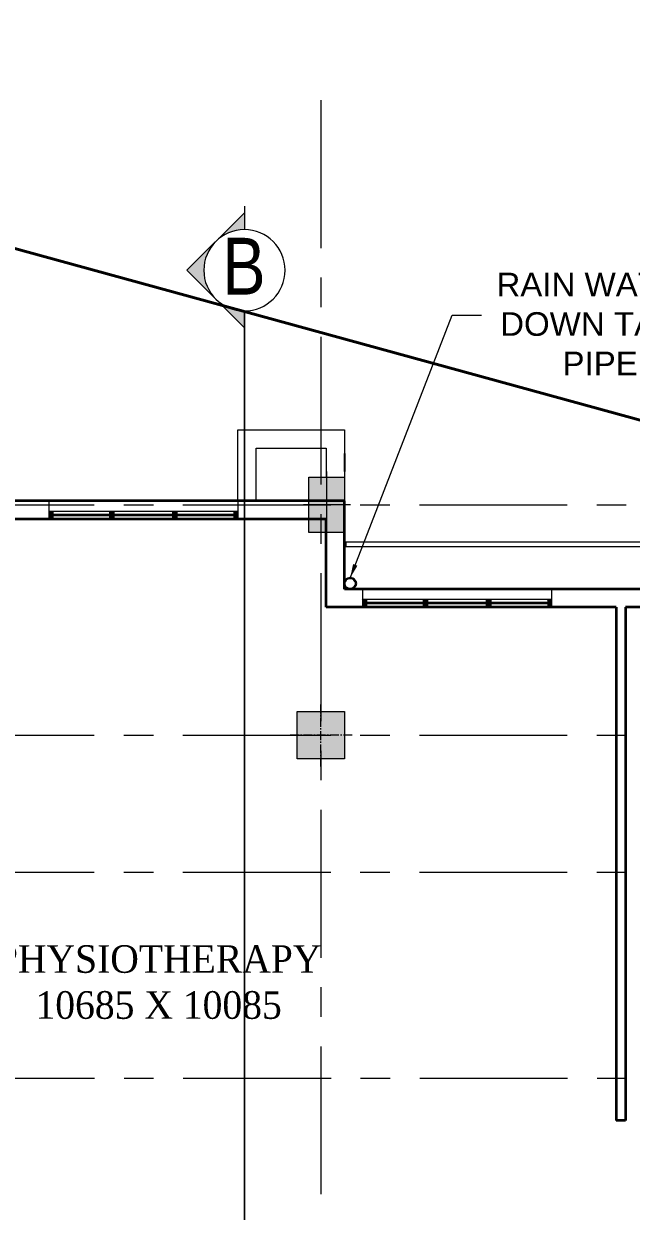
# Model space of a CAD drawing. Header units: inches. Extents: x 1789308 to 1948517, y 1504002 to 1708835.
# Drawn here: x 1893359 to 1894900, y 1670628 to 1673640 of the extents above; entities that cross this region are included whole.
import ezdxf

# ---------------------------------------------------------------- set-up
doc = ezdxf.new("R2010")
doc.units = ezdxf.units.IN
doc.header["$LTSCALE"] = 0.015
doc.header["$MEASUREMENT"] = 0
for name, pattern in [('$DDT_AUDIT_GENERATED_(C)', [0]), ('1', [0]), ('CENTER', [2, 1.25, -0.25, 0.25, -0.25]), ('CENTER2', [1.125, 0.75, -0.125, 0.125, -0.125]), ('DASHED', [19.05, 12.7, -6.35])]:
    doc.linetypes.add(name, pattern=pattern)
doc.layers.add('A- Projection', color=4, linetype='DASHED')
for name, color, linetype, lineweight in [('CENTER LINE', 1, 'CENTER2', 18), ('COLUMN - HACTH - STR', 25, '$DDT_AUDIT_GENERATED_(C)', 15), ('COLUMN - STR', 6, 'Continuous', 15), ('ELE', 8, 'Continuous', 13), ('ELE_0.18', 34, 'Continuous', 18), ('GRID - COLUMN - STR', 251, 'CENTER', 15), ('RAIN WATER DN TAKE PIPE', 94, 'Continuous', 15), ('Road', 7, '1', 40), ('SECTION', 3, 'Continuous', 20), ('SECTION -  LINE - STR', 3, 'Continuous', 20), ('TEXT', 7, 'Continuous', 5), ('wall', 1, 'Continuous', 35), ('WZ-II_WINDOW', 163, 'Continuous', 25)]:
    doc.layers.add(name, color=color, linetype=linetype, lineweight=lineweight)
doc.styles.add('ARIAL NARROW', font='ARIALN.TTF')
doc.styles.add('Scale M 100', font='times.ttf', dxfattribs={"width": 0.95, "height": 350})
doc.styles.get("Standard").update_dxf_attribs({"font": 'arial.ttf'})
doc.dimstyles.new('WORKING', dxfattribs={"dimtxt": 300, "dimasz": 180, "dimexe": 50, "dimexo": 50, "dimgap": 0.09, "dimtad": 0, "dimdec": 0, "dimzin": 0, "dimdsep": 46, "dimtxsty": 'Standard', "dimblk": 'OBLIQUE', "dimcen": 0.09, "dimclrd": 7, "dimclre": 7, "dimclrt": 30, "dimadec": 0, "dimazin": 0, "dimtfac": 1, "dimtdec": 0, "dimtofl": 0, "dimtmove": 1, "dimatfit": 3, "dimfxl": 1.25, "dimtolj": 1, "dimtzin": 0, "dimarcsym": 0})

# ---------------------------------------------------------------- blocks, each defined once
blk = doc.blocks.new('COL 600X600')
at = {"layer": 'COLUMN - HACTH - STR'}
h = blk.add_hatch(color=256, dxfattribs=at)
h.dxf.hatch_style = 1
h.paths.add_polyline_path([(-226608, -550894), (-226008, -550894), (-226008, -550294), (-226608, -550294)])
at = {"layer": 'CENTER LINE', "ltscale": 10000}
for points in [[(-226308, -550994), (-226308, -550194)], [(-225908, -550594), (-226708, -550594)]]:
    blk.add_lwpolyline(points, dxfattribs=at)
at = {"layer": 'COLUMN - STR', "ltscale": 100}
blk.add_lwpolyline([(-226608, -550294), (-226008, -550294), (-226008, -550894), (-226608, -550894)], close=True, dxfattribs=at)
blk = doc.blocks.new('450X700')
at = {"layer": 'COLUMN - HACTH - STR'}
blk.add_hatch(color=256, dxfattribs=at).paths.add_polyline_path([(0, 0), (0, -700), (450, -700), (450, 0)])
at = {"layer": 'COLUMN - STR'}
for p, q in [((225, -773), (225, 59)), ((-77, -350), (520, -350))]:
    blk.add_line(p, q, dxfattribs=at)
blk.add_lwpolyline([(0, 0), (450, 0), (450, -700), (0, -700)], close=True, dxfattribs=at)
blk = doc.blocks.new('2400 wndw')
at = {"layer": 'WZ-II_WINDOW', "lineweight": 5}
h = blk.add_hatch(dxfattribs=at)
h.set_pattern_fill('ANSI31', color=256, scale=100)
h.set_pattern_definition([(45, (-773.199, 1e-06), (-8.83883476, 8.83883476), [])])
h.paths.add_polyline_path([(-13782, -559981), (-13732, -559981), (-13732, -560081), (-13782, -560081)])
h = blk.add_hatch(dxfattribs=at)
h.set_pattern_fill('ANSI31', color=256, scale=100)
h.paths.add_polyline_path([(-13008, -559981), (-12955, -559981), (-12955, -560081), (-13008, -560081)])
h = blk.add_hatch(dxfattribs=at)
h.set_pattern_fill('ANSI31', color=256, scale=100)
h.set_pattern_definition([(45, (800, 0), (-8.83883476, 8.83883476), [])])
h.paths.add_polyline_path([(-12208, -559981), (-12155, -559981), (-12155, -560081), (-12208, -560081)])
h = blk.add_hatch(dxfattribs=at)
h.set_pattern_fill('ANSI31', color=256, scale=100)
h.set_pattern_definition([(45, (1576.801, -2e-06), (-8.83883476, 8.83883476), [])])
h.paths.add_polyline_path([(-11432, -559981), (-11382, -559981), (-11382, -560081), (-11432, -560081)])
for p, q in [((-13782, -559851), (-13782, -560081)), ((-13782, -559851), (-11382, -559851)), ((-11382, -559851), (-11382, -560081)), ((-13782, -559981), (-11382, -559981)), ((-13782, -559981), (-13782, -560081)), ((-13782, -560081), (-11382, -560081)), ((-13732, -559981), (-13732, -560081)), ((-13008, -560021), (-13732, -560021)), ((-13008, -560041), (-13732, -560041)), ((-12208, -560021), (-12955, -560021)), ((-12208, -560041), (-12955, -560041)), ((-11432, -560021), (-12155, -560021)), ((-11432, -560041), (-12155, -560041)), ((-11432, -559981), (-11432, -560081)), ((-11382, -559981), (-11382, -560081))]:
    blk.add_line(p, q, dxfattribs=at)
for points in [[(-13008, -559981), (-12955, -559981), (-12955, -560081), (-13008, -560081)], [(-12208, -559981), (-12155, -559981), (-12155, -560081), (-12208, -560081)]]:
    blk.add_lwpolyline(points, close=True, dxfattribs=at)
blk = doc.blocks.new('A$C0FC60233')
at = {"layer": 'SECTION'}
h = blk.add_hatch(color=7, dxfattribs=at)
h.paths.add_polyline_path([(388.6, 129.5, -0.198912), (442.2, 0), (518.1, 0)])
h.paths.add_polyline_path([(259.1, 259.1), (259.1, 183.2, -0.198912), (388.6, 129.5)])
h.paths.add_polyline_path([(259.1, 259.1), (129.5, 129.5, -0.198912), (259.1, 183.2)])
h.paths.add_polyline_path([(129.5, 129.5), (0, 0), (75.9, 0, -0.198912)])
for p, q in [((259.1, 259.1), (0, 0)), ((259.1, 259.1), (518.1, 0)), ((-29.8, 0), (75.9, 0)), ((442.2, 0), (518.1, 0)), ((547.9, 0), (442.2, 0))]:
    blk.add_line(p, q, dxfattribs=at)
blk.add_circle((259.1, 0), 183.2, dxfattribs=at)
blk = doc.blocks.new('_Oblique')
at = {"color": 0, "linetype": 'ByBlock', "lineweight": -2}
blk.add_line((-0.5, -0.5), (0.5, 0.5), dxfattribs=at)
blk = doc.blocks.new('A$C1CC35E0C')
at = {"layer": 'A- Projection', "ltscale": 1200}
blk.add_line((25985.5, -70), (25985.5, -369.6), dxfattribs=at)
at = {"layer": 'ELE', "color": 2}
for p, q in [((24635.5, -669.6), (24635.5, 230.4)), ((24635.5, 230.4), (25985.5, 230.4)), ((25985.5, 230.4), (25985.5, -369.6)), ((24865.5, -669.6), (24865.5, 0.4)), ((24865.5, 0.4), (25755.5, 0.4)), ((25755.5, 0.4), (25755.5, -369.6))]:
    blk.add_line(p, q, dxfattribs=at)
at = {"layer": 'ELE', "color": 8}
blk.add_lwpolyline([(31718.6, -1192.1), (26004.2, -1192.1), (26004.2, -1248.7), (31718.6, -1248.7)], close=True, dxfattribs=at)
at = {"layer": 'ELE_0.18'}
for p, q in [((29001.7, -1787.1), (26451.7, -1787.1)), ((29001.7, -2017.1), (26451.7, -2017.1))]:
    blk.add_line(p, q, dxfattribs=at)
at = {"layer": 'GRID - COLUMN - STR', "ltscale": 100000}
for p, q in [((25685.5, 4412.1), (25685.5, -69399.6)), ((-12062.3, -719.6), (88195.3, -719.6)), ((-12062.3, -3640), (88195.3, -3640)), ((-12062.3, -5380), (88195.3, -5380)), ((-12058.7, -7989.7), (88195.3, -7989.7))]:
    blk.add_line(p, q, dxfattribs=at)
at = {"layer": 'RAIN WATER DN TAKE PIPE', "lineweight": -3}
for radius in [75, 68.8]:
    blk.add_circle((26058.7, -1717.2), radius, dxfattribs=at)
at = {"layer": 'Road'}
blk.add_line((11396.7, 5382), (75029.6, -12051.3), dxfattribs=at)
at = {"layer": 'SECTION', "linetype": 'CENTER2', "ltscale": 2222, "const_width": 20}
blk.add_lwpolyline([(24718.2, -54126), (24718.2, 1740.2)], dxfattribs=at)
at = {"layer": 'wall'}
for p, q in [((25985.5, -670), (15455.5, -670)), ((25985.5, -1787.1), (25985.5, -670)), ((25755.5, -900), (15455.5, -900)), ((25755.5, -2017.1), (25755.5, -900)), ((32450.5, -1787.1), (25985.5, -1787.1)), ((29435.5, -2017.1), (25755.5, -2017.1)), ((29435.5, -2017.1), (29435.5, -8526.3)), ((29550.5, -2017.1), (29550.5, -8526.3)), ((32220.5, -2017.1), (29550.5, -2017.1)), ((29550.5, -8526.3), (29435.5, -8526.3)), ((29550.5, -8526.3), (29435.5, -8526.3))]:
    blk.add_line(p, q, dxfattribs=at)
at = {"layer": 'COLUMN - STR', "color": 2, "rotation": 180}
blk.add_blockref('450X700', (25985.5, -1069.6), dxfattribs=at)
at = {"layer": 'COLUMN - STR'}
blk.add_blockref('COL 600X600', (251993.5, 546954.5), dxfattribs=at)
at = {"layer": 'SECTION', "xscale": -2.813913068220704, "yscale": 2.813913068220704, "zscale": 2.813913068220704, "rotation": 90}
blk.add_blockref('A$C0FC60233', (24718.2, 2984.6), dxfattribs=at)
at = {"layer": 'WZ-II_WINDOW', "color": 1}
for p in [(36017.1, 559181.1), (39997.1, 558064.1)]:
    blk.add_blockref('2400 wndw', p, dxfattribs=at)
at = {"layer": 'RAIN WATER DN TAKE PIPE', "ltscale": 10, "insert": (27668, 924, 0), "char_height": 300, "width": 3125.219, "attachment_point": 7}
blk.add_mtext('\\pxqc;RAIN WATER DOWN TAKE PIPE ', dxfattribs=at)
at = {"layer": 'SECTION', "style": 'ARIAL NARROW'}
blk.add_text('B', height=720, rotation=0, dxfattribs=at).set_placement((24436.4, 1947.4))
at = {"layer": 'TEXT', "insert": (21966.6, -6304.6), "char_height": 350, "attachment_point": 1, "style": 'Scale M 100'}
blk.add_mtext_dynamic_manual_height_columns('\\pxqc;PHYSIOTHERAPY\\P10685 X 10085\\P ', width=3325.618, gutter_width=625, heights=[0], dxfattribs=at)
at = {"layer": 'RAIN WATER DN TAKE PIPE', "ltscale": 10}
blk.add_leader([(26058.7, -1648.4), (27352.1, 1686.4), (27726.6, 1686.4)], dimstyle='WORKING', override={"dimgap": 0.09, "dimtad": 0, "dimclrd": 3}, dxfattribs=at)

msp = doc.modelspace()

# ---------------------------------------------------------------- block references
at = {"layer": 'SECTION -  LINE - STR', "xscale": 0.2, "yscale": 0.2, "zscale": 0.2}
msp.add_blockref('A$C1CC35E0C', (1888975.2, 1672563.4), dxfattribs=at)

doc.saveas('drawing.dxf')
